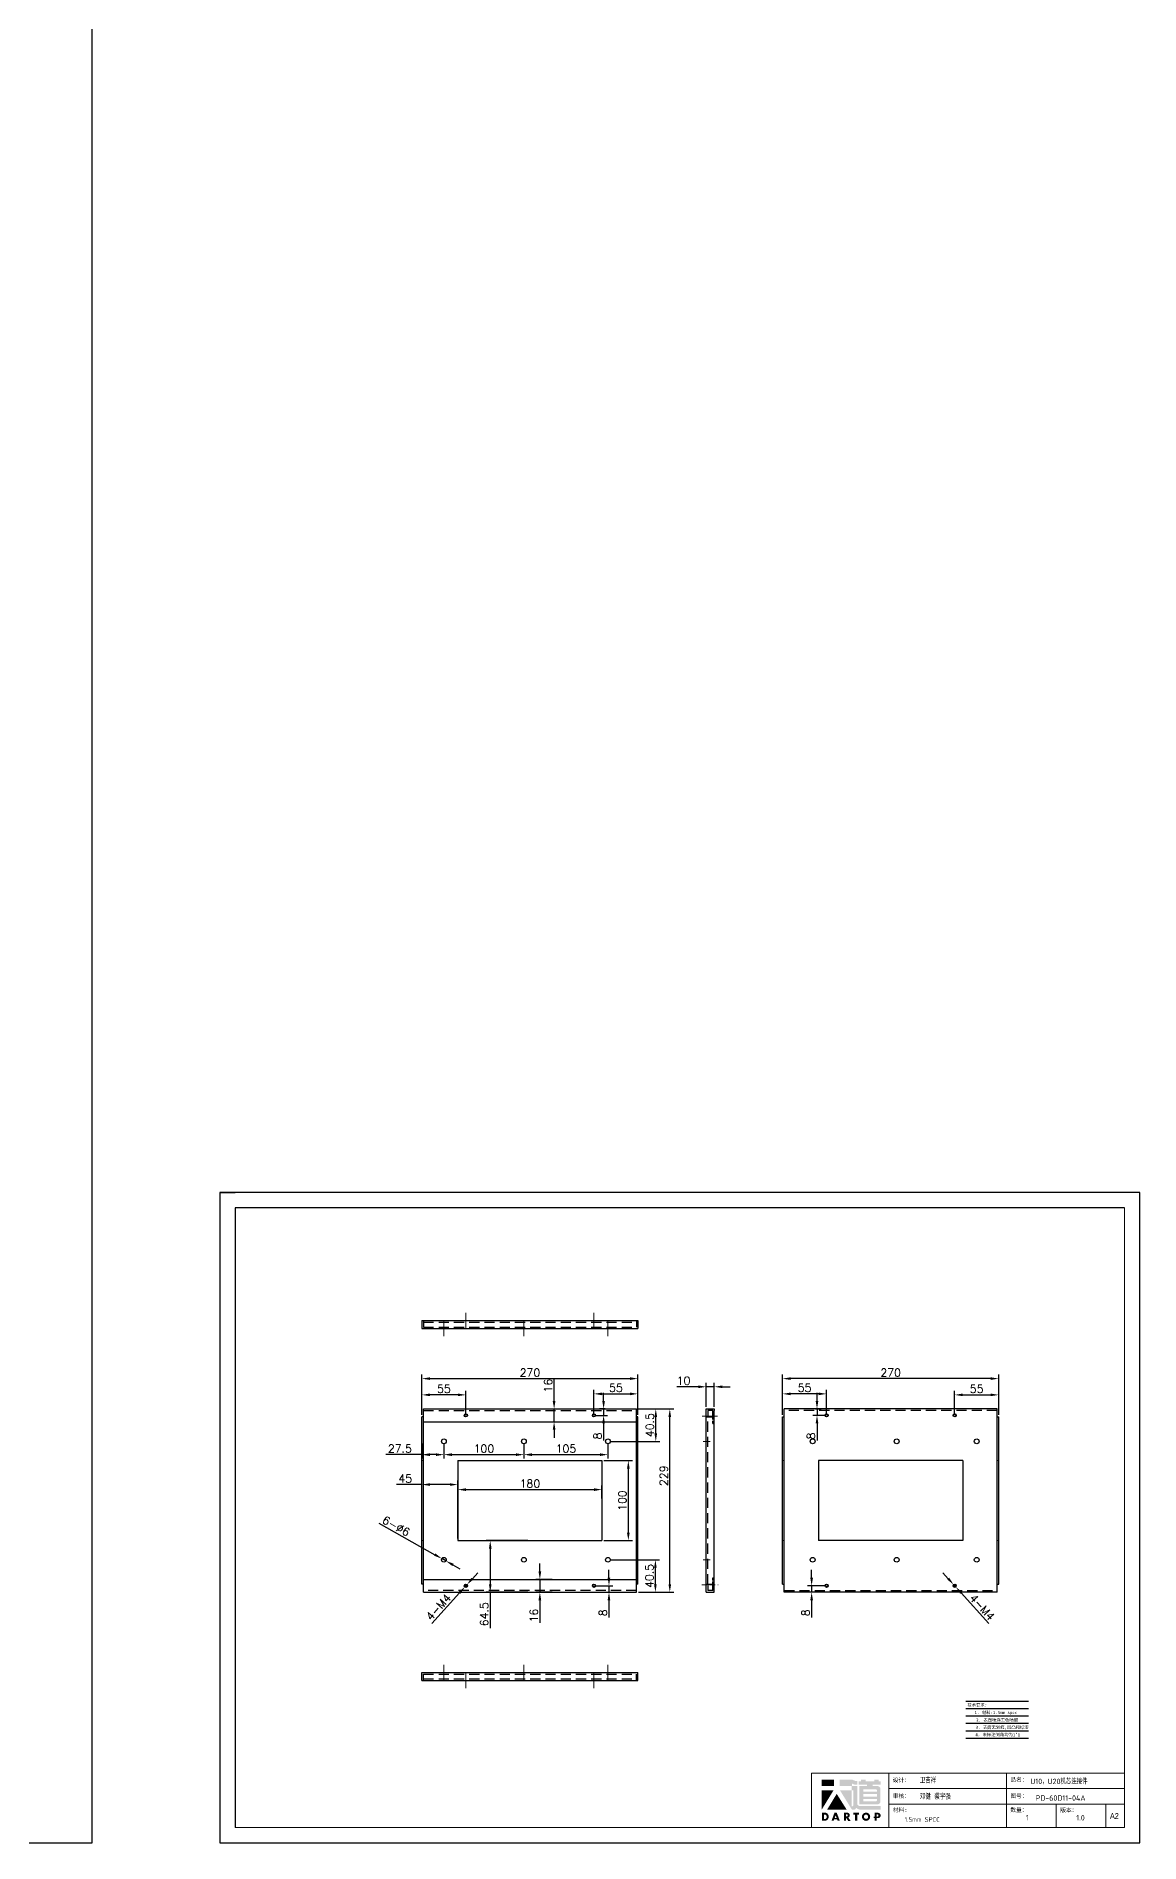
# Model space of a CAD drawing. Header units: millimetres. Extents: x -30327 to 34858, y 4015 to 75103.
# Drawn here: x 16348 to 17727, y 70587 to 72845 of the extents above; entities that cross this region are included whole.
import ezdxf
from ezdxf.enums import TextEntityAlignment as Align

# ---------------------------------------------------------------- set-up
doc = ezdxf.new("R2010")
doc.units = ezdxf.units.MM
for name, pattern in [('CENTER2', [28.575, 19.05, -3.175, 3.175, -3.175]), ('HIDDEN', [9.525, 6.35, -3.175]), ('HIDDEN2', [4.7625, 3.175, -1.5875])]:
    doc.linetypes.add(name, pattern=pattern)
for name, color, linetype, lineweight in [('A-TITLEBLOCK', 7, 'Continuous', 18), ('cen', 1, 'CENTER2', 9), ('dim', 2, 'Continuous', 9), ('HIDEN', 1, 'HIDDEN', 9)]:
    doc.layers.add(name, color=color, linetype=linetype, lineweight=lineweight)
doc.layers.add('hidden', color=3, linetype='HIDDEN2')
doc.layers.add('print', color=30, linetype='Continuous')
doc.styles.add('GB', font='GBENOR.SHX', dxfattribs={"bigfont": 'gbcbig.shx'})
doc.styles.add('HZ', font='')
doc.styles.add('SLDTEXTSTYLE0', font='simfang.ttf', dxfattribs={"bigfont": 'bigfont'})
doc.styles.add('SLDTEXTSTYLE1', font='Gothic.ttf', dxfattribs={"width": 0.913})
doc.styles.get("Standard").update_dxf_attribs({"font": 'txt', "bigfont": 'gbcbig.shx'})
doc.styles.get('HZ').set_extended_font_data('SimSun')
doc.dimstyles.new('1-4', dxfattribs={"dimscale": 4, "dimtxt": 2.5, "dimasz": 2.5, "dimexe": 1.25, "dimexo": 0.625, "dimtad": 1, "dimdsep": 46, "dimtxsty": 'Standard', "dimcen": 2.5, "dimadec": 0, "dimazin": 0, "dimtfac": 1, "dimtmove": 0, "dimatfit": 3, "dimfxl": 0, "dimarcsym": 0})

# ---------------------------------------------------------------- blocks, each defined once
blk = doc.blocks.new('*D1124')
at = {"layer": 'Defpoints', "color": 0}
for p in [(17099.8, 71167.2), (16829.8, 71129.3), (17099.8, 71129.3)]:
    blk.add_point(p, dxfattribs=at)
at = {"layer": 'dim', "color": 0, "lineweight": -2}
for p, q in [((16829.8, 71131.8), (16829.8, 71172.2)), ((17099.8, 71131.8), (17099.8, 71172.2)), ((16839.8, 71167.2), (17089.8, 71167.2))]:
    blk.add_line(p, q, dxfattribs=at)
at = {"layer": 'dim', "color": 0}
for points in [[(16839.8, 71168.9), (16839.8, 71165.6), (16829.8, 71167.2)], [(17089.8, 71168.9), (17089.8, 71165.6), (17099.8, 71167.2)]]:
    blk.add_solid(points, dxfattribs=at)
at = {"layer": 'dim', "color": 0, "insert": (16964.8, 71174.7), "char_height": 10, "attachment_point": 5}
blk.add_mtext('270', dxfattribs=at)
blk = doc.blocks.new('*D1125')
at = {"layer": 'Defpoints', "color": 0}
for p in [(17099.8, 71129.3), (17139.6, 71129.3), (17099.8, 70900.3)]:
    blk.add_point(p, dxfattribs=at)
at = {"layer": 'dim', "color": 0, "lineweight": -2}
for p, q in [((17102.3, 71129.3), (17144.6, 71129.3)), ((17139.6, 70910.3), (17139.6, 71119.3)), ((17102.3, 70900.3), (17144.6, 70900.3))]:
    blk.add_line(p, q, dxfattribs=at)
at = {"layer": 'dim', "color": 0}
for points in [[(17137.9, 71119.3), (17141.2, 71119.3), (17139.6, 71129.3)], [(17137.9, 70910.3), (17141.2, 70910.3), (17139.6, 70900.3)]]:
    blk.add_solid(points, dxfattribs=at)
at = {"layer": 'dim', "color": 0, "insert": (17132.1, 71045.8), "char_height": 10, "attachment_point": 5, "rotation": 90}
blk.add_mtext('229', dxfattribs=at)
blk = doc.blocks.new('*D1126')
at = {"layer": 'Defpoints', "color": 0}
for p in [(17185.2, 71157), (17185.2, 71129.3), (17195.2, 71129.3)]:
    blk.add_point(p, dxfattribs=at)
at = {"layer": 'dim', "color": 0, "lineweight": -2}
for p, q in [((17175.2, 71157), (17148.5, 71157)), ((17185.2, 71131.8), (17185.2, 71162)), ((17195.2, 71157), (17185.2, 71157)), ((17195.2, 71131.8), (17195.2, 71162)), ((17205.2, 71157), (17215.2, 71157))]:
    blk.add_line(p, q, dxfattribs=at)
at = {"layer": 'dim', "color": 0}
for points in [[(17175.2, 71158.7), (17175.2, 71155.4), (17185.2, 71157)], [(17205.2, 71158.7), (17205.2, 71155.4), (17195.2, 71157)]]:
    blk.add_solid(points, dxfattribs=at)
at = {"layer": 'dim', "color": 0, "insert": (17156.8, 71164.5), "char_height": 10, "attachment_point": 5}
blk.add_mtext('10', dxfattribs=at)
blk = doc.blocks.new('*D1127')
at = {"layer": 'Defpoints', "color": 0}
for p in [(17097.8, 71129.3), (17122.1, 71129.3), (17062.3, 71088.8)]:
    blk.add_point(p, dxfattribs=at)
at = {"layer": 'dim', "color": 0, "lineweight": -2}
for p, q in [((17100.3, 71129.3), (17127.1, 71129.3)), ((17122.1, 71098.8), (17122.1, 71119.3)), ((17064.8, 71088.8), (17127.1, 71088.8))]:
    blk.add_line(p, q, dxfattribs=at)
at = {"layer": 'dim', "color": 0}
for points in [[(17120.4, 71119.3), (17123.7, 71119.3), (17122.1, 71129.3)], [(17120.4, 71098.8), (17123.7, 71098.8), (17122.1, 71088.8)]]:
    blk.add_solid(points, dxfattribs=at)
at = {"layer": 'dim', "color": 0, "insert": (17114.6, 71109.1), "char_height": 10, "attachment_point": 5, "rotation": 90}
blk.add_mtext('40.5', dxfattribs=at)
blk = doc.blocks.new('*D1128')
at = {"layer": 'Defpoints', "color": 0}
for p in [(17062.3, 70940.8), (17121.6, 70940.8), (17097.8, 70900.3)]:
    blk.add_point(p, dxfattribs=at)
at = {"layer": 'dim', "color": 0, "lineweight": -2}
for p, q in [((17064.8, 70940.8), (17126.6, 70940.8)), ((17121.6, 70910.3), (17121.6, 70930.8)), ((17100.3, 70900.3), (17126.6, 70900.3))]:
    blk.add_line(p, q, dxfattribs=at)
at = {"layer": 'dim', "color": 0}
for points in [[(17119.9, 70930.8), (17123.2, 70930.8), (17121.6, 70940.8)], [(17119.9, 70910.3), (17123.2, 70910.3), (17121.6, 70900.3)]]:
    blk.add_solid(points, dxfattribs=at)
at = {"layer": 'dim', "color": 0, "insert": (17114.1, 70920.6), "char_height": 10, "attachment_point": 5, "rotation": 90}
blk.add_mtext('40.5', dxfattribs=at)
blk = doc.blocks.new('*D1129')
at = {"layer": 'Defpoints', "color": 0}
for p in [(17056.9, 71129.3), (17061.4, 71129.3), (17044.8, 71121.3)]:
    blk.add_point(p, dxfattribs=at)
at = {"layer": 'dim', "color": 0, "lineweight": -2}
for p, q in [((17056.9, 71139.3), (17056.9, 71149.3)), ((17058.9, 71129.3), (17051.9, 71129.3)), ((17056.9, 71129.3), (17056.9, 71121.3)), ((17047.3, 71121.3), (17061.9, 71121.3)), ((17056.9, 71111.3), (17056.9, 71089.7))]:
    blk.add_line(p, q, dxfattribs=at)
at = {"layer": 'dim', "color": 0}
for points in [[(17055.2, 71139.3), (17058.5, 71139.3), (17056.9, 71129.3)], [(17055.2, 71111.3), (17058.5, 71111.3), (17056.9, 71121.3)]]:
    blk.add_solid(points, dxfattribs=at)
at = {"layer": 'dim', "color": 0, "insert": (17049.4, 71095.5), "char_height": 10, "attachment_point": 5, "rotation": 90}
blk.add_mtext('8', dxfattribs=at)
blk = doc.blocks.new('*D1130')
at = {"layer": 'Defpoints', "color": 0}
for p in [(17044.8, 70908.3), (17044.8, 70900.3), (17063.6, 70900.3)]:
    blk.add_point(p, dxfattribs=at)
at = {"layer": 'dim', "color": 0, "lineweight": -2}
for p, q in [((17063.6, 70918.3), (17063.6, 70928.3)), ((17047.3, 70908.3), (17068.6, 70908.3)), ((17047.3, 70900.3), (17068.6, 70900.3)), ((17063.6, 70908.3), (17063.6, 70900.3)), ((17063.6, 70890.3), (17063.6, 70868.7))]:
    blk.add_line(p, q, dxfattribs=at)
at = {"layer": 'dim', "color": 0}
for points in [[(17061.9, 70918.3), (17065.2, 70918.3), (17063.6, 70908.3)], [(17061.9, 70890.3), (17065.2, 70890.3), (17063.6, 70900.3)]]:
    blk.add_solid(points, dxfattribs=at)
at = {"layer": 'dim', "color": 0, "insert": (17056.1, 70874.5), "char_height": 10, "attachment_point": 5, "rotation": 90}
blk.add_mtext('8', dxfattribs=at)
blk = doc.blocks.new('*D1131')
at = {"layer": 'Defpoints', "color": 0}
for p in [(16829.8, 71146.9), (16829.8, 71119.3), (16884.8, 71121.3)]:
    blk.add_point(p, dxfattribs=at)
at = {"layer": 'dim', "color": 0, "lineweight": -2}
for p, q in [((16829.8, 71121.8), (16829.8, 71151.9)), ((16884.8, 71123.8), (16884.8, 71151.9)), ((16874.8, 71146.9), (16839.8, 71146.9))]:
    blk.add_line(p, q, dxfattribs=at)
at = {"layer": 'dim', "color": 0}
for points in [[(16839.8, 71148.6), (16839.8, 71145.3), (16829.8, 71146.9)], [(16874.8, 71148.6), (16874.8, 71145.3), (16884.8, 71146.9)]]:
    blk.add_solid(points, dxfattribs=at)
at = {"layer": 'dim', "color": 0, "insert": (16857.3, 71154.4), "char_height": 10, "attachment_point": 5}
blk.add_mtext('55', dxfattribs=at)
blk = doc.blocks.new('*D1132')
at = {"layer": 'Defpoints', "color": 0}
for p in [(17099.8, 71148.2), (17044.8, 71121.3), (17099.8, 71119.3)]:
    blk.add_point(p, dxfattribs=at)
at = {"layer": 'dim', "color": 0, "lineweight": -2}
for p, q in [((17044.8, 71123.8), (17044.8, 71153.2)), ((17054.8, 71148.2), (17089.8, 71148.2)), ((17099.8, 71121.8), (17099.8, 71153.2))]:
    blk.add_line(p, q, dxfattribs=at)
at = {"layer": 'dim', "color": 0}
for points in [[(17054.8, 71149.8), (17054.8, 71146.5), (17044.8, 71148.2)], [(17089.8, 71149.8), (17089.8, 71146.5), (17099.8, 71148.2)]]:
    blk.add_solid(points, dxfattribs=at)
at = {"layer": 'dim', "color": 0, "insert": (17072.3, 71155.7), "char_height": 10, "attachment_point": 5}
blk.add_mtext('55', dxfattribs=at)
blk = doc.blocks.new('*D1133')
at = {"layer": 'Defpoints', "color": 0}
for p in [(16964.8, 71129.3), (16995, 71129.3), (16964.8, 71113.3)]:
    blk.add_point(p, dxfattribs=at)
at = {"layer": 'dim', "color": 0, "lineweight": -2}
for p, q in [((16995, 71139.3), (16995, 71167.7)), ((16967.3, 71129.3), (17000, 71129.3)), ((16995, 71113.3), (16995, 71129.3)), ((16967.3, 71113.3), (17000, 71113.3)), ((16995, 71103.3), (16995, 71093.3))]:
    blk.add_line(p, q, dxfattribs=at)
at = {"layer": 'dim', "color": 0}
for points in [[(16993.3, 71139.3), (16996.7, 71139.3), (16995, 71129.3)], [(16993.3, 71103.3), (16996.7, 71103.3), (16995, 71113.3)]]:
    blk.add_solid(points, dxfattribs=at)
at = {"layer": 'dim', "color": 0, "insert": (16987.5, 71158.5), "char_height": 10, "attachment_point": 5, "rotation": 90}
blk.add_mtext('16', dxfattribs=at)
blk = doc.blocks.new('*D1134')
at = {"layer": 'Defpoints', "color": 0}
for p in [(16977.2, 70900.3), (16995, 70916.3), (16995, 70900.3)]:
    blk.add_point(p, dxfattribs=at)
at = {"layer": 'dim', "color": 0, "lineweight": -2}
for p, q in [((16977.2, 70926.3), (16977.2, 70936.3)), ((16992.5, 70916.3), (16972.2, 70916.3)), ((16992.5, 70900.3), (16972.2, 70900.3)), ((16977.2, 70916.3), (16977.2, 70900.3)), ((16977.2, 70890.3), (16977.2, 70862))]:
    blk.add_line(p, q, dxfattribs=at)
at = {"layer": 'dim', "color": 0}
for points in [[(16975.5, 70926.3), (16978.9, 70926.3), (16977.2, 70916.3)], [(16975.5, 70890.3), (16978.9, 70890.3), (16977.2, 70900.3)]]:
    blk.add_solid(points, dxfattribs=at)
at = {"layer": 'dim', "color": 0, "insert": (16969.7, 70871.2), "char_height": 10, "attachment_point": 5, "rotation": 90}
blk.add_mtext('16', dxfattribs=at)
blk = doc.blocks.new('*D1135')
at = {"layer": 'Defpoints', "color": 0}
for p in [(16829.8, 71088.8), (16857.3, 71088.8), (16829.8, 71072.2)]:
    blk.add_point(p, dxfattribs=at)
at = {"layer": 'dim', "color": 0, "lineweight": -2}
for p, q in [((16829.8, 71086.3), (16829.8, 71067.2)), ((16857.3, 71086.3), (16857.3, 71067.2)), ((16829.8, 71072.2), (16784.8, 71072.2)), ((16847.3, 71072.2), (16839.8, 71072.2))]:
    blk.add_line(p, q, dxfattribs=at)
at = {"layer": 'dim', "color": 0}
for points in [[(16839.8, 71073.9), (16839.8, 71070.5), (16829.8, 71072.2)], [(16847.3, 71073.9), (16847.3, 71070.5), (16857.3, 71072.2)]]:
    blk.add_solid(points, dxfattribs=at)
at = {"layer": 'dim', "color": 0, "insert": (16802.3, 71079.7), "char_height": 10, "attachment_point": 5}
blk.add_mtext('27.5', dxfattribs=at)
blk = doc.blocks.new('*D1136')
at = {"layer": 'Defpoints', "color": 0}
for p in [(16857.3, 71088.8), (16957.3, 71088.8), (16957.3, 71072.2)]:
    blk.add_point(p, dxfattribs=at)
at = {"layer": 'dim', "color": 0, "lineweight": -2}
for p, q in [((16857.3, 71086.3), (16857.3, 71067.2)), ((16957.3, 71086.3), (16957.3, 71067.2)), ((16867.3, 71072.2), (16947.3, 71072.2))]:
    blk.add_line(p, q, dxfattribs=at)
at = {"layer": 'dim', "color": 0}
for points in [[(16867.3, 71073.9), (16867.3, 71070.5), (16857.3, 71072.2)], [(16947.3, 71073.9), (16947.3, 71070.5), (16957.3, 71072.2)]]:
    blk.add_solid(points, dxfattribs=at)
at = {"layer": 'dim', "color": 0, "insert": (16907.3, 71079.7), "char_height": 10, "attachment_point": 5}
blk.add_mtext('100', dxfattribs=at)
blk = doc.blocks.new('*D1137')
at = {"layer": 'Defpoints', "color": 0}
for p in [(16957.3, 71088.8), (17062.3, 71088.8), (17062.3, 71072.2)]:
    blk.add_point(p, dxfattribs=at)
at = {"layer": 'dim', "color": 0, "lineweight": -2}
for p, q in [((16957.3, 71086.3), (16957.3, 71067.2)), ((17062.3, 71086.3), (17062.3, 71067.2)), ((16967.3, 71072.2), (17052.3, 71072.2))]:
    blk.add_line(p, q, dxfattribs=at)
at = {"layer": 'dim', "color": 0}
for points in [[(16967.3, 71073.9), (16967.3, 71070.5), (16957.3, 71072.2)], [(17052.3, 71073.9), (17052.3, 71070.5), (17062.3, 71072.2)]]:
    blk.add_solid(points, dxfattribs=at)
at = {"layer": 'dim', "color": 0, "insert": (17009.8, 71079.7), "char_height": 10, "attachment_point": 5}
blk.add_mtext('105', dxfattribs=at)
blk = doc.blocks.new('*D1138')
at = {"layer": 'Defpoints', "color": 0}
for p in [(16854.7, 70942.3), (16859.9, 70939.4)]:
    blk.add_point(p, dxfattribs=at)
at = {"layer": 'dim', "color": 0, "lineweight": -2}
for p, q in [((16775.9, 70986.6), (16846, 70947.2)), ((16859.9, 70939.4), (16854.7, 70942.3)), ((16868.6, 70934.5), (16877.4, 70929.6))]:
    blk.add_line(p, q, dxfattribs=at)
at = {"layer": 'dim', "color": 0}
for points in [[(16846.8, 70948.7), (16845.2, 70945.8), (16854.7, 70942.3)], [(16869.5, 70935.9), (16867.8, 70933), (16859.9, 70939.4)]]:
    blk.add_solid(points, dxfattribs=at)
at = {"layer": 'dim', "color": 0, "insert": (16797.7, 70982.9), "char_height": 10, "attachment_point": 5, "rotation": 330.6984}
blk.add_mtext('6-∅6', dxfattribs=at)
blk = doc.blocks.new('*D1139')
at = {"layer": 'Defpoints', "color": 0}
for p in [(16883.5, 70906.9), (16886.2, 70909.8)]:
    blk.add_point(p, dxfattribs=at)
at = {"layer": 'dim', "color": 0, "lineweight": -2}
for p, q in [((16892.9, 70917.2), (16899.6, 70924.6)), ((16842.1, 70861.2), (16876.8, 70899.5)), ((16886.2, 70909.8), (16883.5, 70906.9))]:
    blk.add_line(p, q, dxfattribs=at)
at = {"layer": 'dim', "color": 0}
for points in [[(16875.5, 70900.6), (16878, 70898.3), (16883.5, 70906.9)], [(16891.6, 70918.4), (16894.1, 70916.1), (16886.2, 70909.8)]]:
    blk.add_solid(points, dxfattribs=at)
at = {"layer": 'dim', "color": 0, "insert": (16850.5, 70881.6), "char_height": 10, "attachment_point": 5, "rotation": 47.8095}
blk.add_mtext('4-M4', dxfattribs=at)
blk = doc.blocks.new('*D1149')
at = {"layer": 'Defpoints', "color": 0}
for p in [(16874.8, 71014.8), (17054.8, 71028.5), (17054.8, 71014.8)]:
    blk.add_point(p, dxfattribs=at)
at = {"layer": 'dim', "color": 0, "lineweight": -2}
for p, q in [((16874.8, 71017.3), (16874.8, 71033.5)), ((16884.8, 71028.5), (17044.8, 71028.5)), ((17054.8, 71017.3), (17054.8, 71033.5))]:
    blk.add_line(p, q, dxfattribs=at)
at = {"layer": 'dim', "color": 0}
for points in [[(16884.8, 71030.2), (16884.8, 71026.8), (16874.8, 71028.5)], [(17044.8, 71030.2), (17044.8, 71026.8), (17054.8, 71028.5)]]:
    blk.add_solid(points, dxfattribs=at)
at = {"layer": 'dim', "color": 0, "insert": (16964.8, 71036), "char_height": 10, "attachment_point": 5}
blk.add_mtext('180', dxfattribs=at)
blk = doc.blocks.new('*D1150')
at = {"layer": 'Defpoints', "color": 0}
for p in [(17054.8, 71064.8), (17087.8, 71064.8), (17054.8, 70964.8)]:
    blk.add_point(p, dxfattribs=at)
at = {"layer": 'dim', "color": 0, "lineweight": -2}
for p, q in [((17057.3, 71064.8), (17092.8, 71064.8)), ((17087.8, 70974.8), (17087.8, 71054.8)), ((17057.3, 70964.8), (17092.8, 70964.8))]:
    blk.add_line(p, q, dxfattribs=at)
at = {"layer": 'dim', "color": 0}
for points in [[(17086.1, 71054.8), (17089.4, 71054.8), (17087.8, 71064.8)], [(17086.1, 70974.8), (17089.4, 70974.8), (17087.8, 70964.8)]]:
    blk.add_solid(points, dxfattribs=at)
at = {"layer": 'dim', "color": 0, "insert": (17080.3, 71014.8), "char_height": 10, "attachment_point": 5, "rotation": 90}
blk.add_mtext('100', dxfattribs=at)
blk = doc.blocks.new('*D1151')
at = {"layer": 'Defpoints', "color": 0}
for p in [(16829.8, 71034.8), (16829.8, 71014.8), (16874.8, 70964.8)]:
    blk.add_point(p, dxfattribs=at)
at = {"layer": 'dim', "color": 0, "lineweight": -2}
for p, q in [((16829.8, 71034.8), (16798.1, 71034.8)), ((16829.8, 71017.3), (16829.8, 71039.8)), ((16864.8, 71034.8), (16839.8, 71034.8)), ((16874.8, 70967.3), (16874.8, 71039.8))]:
    blk.add_line(p, q, dxfattribs=at)
at = {"layer": 'dim', "color": 0}
for points in [[(16839.8, 71036.5), (16839.8, 71033.2), (16829.8, 71034.8)], [(16864.8, 71036.5), (16864.8, 71033.2), (16874.8, 71034.8)]]:
    blk.add_solid(points, dxfattribs=at)
at = {"layer": 'dim', "color": 0, "insert": (16809, 71042.3), "char_height": 10, "attachment_point": 5}
blk.add_mtext('45', dxfattribs=at)
blk = doc.blocks.new('*D1152')
at = {"layer": 'Defpoints', "color": 0}
for p in [(16964.8, 70964.8), (16915.2, 70900.3), (16964.8, 70900.3)]:
    blk.add_point(p, dxfattribs=at)
at = {"layer": 'dim', "color": 0, "lineweight": -2}
for p, q in [((16962.3, 70964.8), (16910.2, 70964.8)), ((16915.2, 70954.8), (16915.2, 70910.3)), ((16962.3, 70900.3), (16910.2, 70900.3)), ((16915.2, 70900.3), (16915.2, 70855.3))]:
    blk.add_line(p, q, dxfattribs=at)
at = {"layer": 'dim', "color": 0}
for points in [[(16913.6, 70954.8), (16916.9, 70954.8), (16915.2, 70964.8)], [(16913.6, 70910.3), (16916.9, 70910.3), (16915.2, 70900.3)]]:
    blk.add_solid(points, dxfattribs=at)
at = {"layer": 'dim', "color": 0, "insert": (16907.7, 70872.8), "char_height": 10, "attachment_point": 5, "rotation": 90}
blk.add_mtext('64.5', dxfattribs=at)
blk = doc.blocks.new('Dartop Logo')
at = {"true_color": 0xc40018}
h = blk.add_hatch(color=12, dxfattribs=at)
h.set_gradient(color1=(196, 0, 24), color2=(196, 0, 24), tint=1)
h.paths.add_polyline_path([(30.39, -3.87), (33.08, -5.04), (35.99, -5.04), (35.99, -1.19), (33.59, -1.19), (30.46, 0.05), (17.94, 0.05), (17.94, -6.46), (30.12, -6.46), (30.12, -6.59), (30.12, -10.75), (18.31, -10.75), (30.46, -30.31), (32.87, -30.31, 0.279375), (34.63, -28.6), (34.63, -28.51), (34.84, -28.51, 0.143145), (38.15, -30.2), (59.27, -30.2), (59.27, -26.49), (38.06, -26.49, -0.414214), (35.75, -24.18), (35.75, -6.26), (30.39, -6.26)])
h.paths.add_polyline_path([(30.25, -10.84), (31.8, -10.84), (31.8, -26.02, -0.088936), (30.9, -26.94), (30.24, -26.94)], flags=16)
h = blk.add_hatch(color=12, dxfattribs=at)
h.set_gradient(color1=(196, 0, 24), color2=(196, 0, 24), tint=1)
h.paths.add_polyline_path([(59.24, -1.73), (57.36, -1.73), (57.36, 0.06), (53.06, 0.06), (53.06, -1.64), (44.29, -1.64), (44.29, 0.15), (39.7, 0.15), (39.7, -1.67), (37.16, -1.67), (37.16, -4.97), (45.54, -4.97), (45.54, -6.42), (37.73, -6.42), (37.73, -24.88), (56.26, -24.88, 0.414214), (59.15, -21.99), (59.15, -9.35, 0.414214), (56.26, -6.46), (51.36, -6.46), (51.36, -5.03), (59.24, -5.03)])
h.paths.add_polyline_path([(54.21, -9.59, -0.414214), (55.66, -11.04), (55.66, -12.1), (41.79, -12.1), (41.79, -9.59)], flags=16)
h.paths.add_polyline_path([(55.57, -14.33), (55.57, -17.01), (41.88, -17.01), (41.88, -14.33)], flags=16)
h.paths.add_polyline_path([(55.75, -19.43), (55.75, -20.57, -0.414214), (54.3, -22.02), (41.88, -22.02), (41.88, -19.43)], flags=16)
h = blk.add_hatch(color=12, dxfattribs=at)
h.set_gradient(color1=(196, 0, 24), color2=(196, 0, 24), tint=1)
h.paths.add_polyline_path([(12.18, 0), (0, 0), (0, -6.37), (12.18, -6.37)])
h = blk.add_hatch(color=12, dxfattribs=at)
h.set_gradient(color1=(196, 0, 24), color2=(196, 0, 24), tint=1)
h.paths.add_polyline_path([(11.79, -10.83), (0.03, -10.83), (0.03, -30.03)])
h = blk.add_hatch(color=12, dxfattribs=at)
h.set_gradient(color1=(196, 0, 24), color2=(196, 0, 24), tint=1)
h.paths.add_polyline_path([(15.05, -14.31), (5.44, -30.15), (25.01, -30.15)])
at = {"true_color": 0x646464}
h = blk.add_hatch(color=251, dxfattribs=at)
h.set_gradient(color1=(100, 100, 100), color2=(100, 100, 100), tint=1)
h.paths.add_polyline_path([(4.15, -33.43), (0.11, -33.43), (0.11, -41.5), (3.51, -41.5, 0.793016)])
h.paths.add_polyline_path([(3.57, -39.73), (2.16, -39.73), (2.16, -35.19), (3.42, -35.19, -0.671361)], flags=16)
h = blk.add_hatch(color=251, dxfattribs=at)
h.set_gradient(color1=(100, 100, 100), color2=(100, 100, 100), tint=1)
h.paths.add_polyline_path([(15.08, -33.36), (12.78, -33.36), (9.82, -41.51), (12, -41.51), (12.51, -40.06), (15.46, -40.06), (15.99, -41.52), (18.19, -41.52)])
h.paths.add_polyline_path([(14.9, -38.51), (13.07, -38.51), (13.97, -35.95)], flags=16)
h = blk.add_hatch(color=251, dxfattribs=at)
h.set_gradient(color1=(100, 100, 100), color2=(100, 100, 100), tint=1)
h.paths.add_polyline_path([(26.27, -33.36), (22.3, -33.36), (22.3, -41.51), (24.4, -41.51), (24.4, -38.28), (26.55, -41.54), (29.09, -41.54), (26.61, -38.3, 0.744055)])
h.paths.add_polyline_path([(24.38, -37.08), (24.38, -34.94), (25.32, -34.94, -0.796809), (25.3, -37.08)], flags=16)
h = blk.add_hatch(color=251, dxfattribs=at)
h.set_gradient(color1=(100, 100, 100), color2=(100, 100, 100), tint=1)
h.paths.add_polyline_path([(37.44, -33.4), (31.88, -33.4), (31.88, -35.16), (33.61, -35.16), (33.61, -41.52), (35.69, -41.52), (35.69, -35.16), (37.44, -35.16)])
h = blk.add_hatch(color=251, dxfattribs=at)
h.set_gradient(color1=(100, 100, 100), color2=(100, 100, 100), tint=1)
h.paths.add_polyline_path([(40.46, -37.41, 1), (48.83, -37.41, 1)])
h.paths.add_polyline_path([(46.8, -37.41, -1), (42.5, -37.41, -1)], flags=16)
h = blk.add_hatch(color=251, dxfattribs=at)
h.set_gradient(color1=(100, 100, 100), color2=(100, 100, 100), tint=1)
h.paths.add_polyline_path([(56.85, -33.38), (56.73, -33.38), (53.19, -33.38), (53.19, -37.19), (52.26, -37.19), (52.26, -38.73), (53.18, -38.73), (53.18, -41.5), (55.24, -41.5), (55.24, -38.72), (57.51, -38.72, 0.812304)])
h.paths.add_polyline_path([(55.21, -37.18), (55.21, -35.05), (56.39, -35.05, -0.778213), (56.27, -37.18)], flags=16)
blk = doc.blocks.new('DT-A2-TITLE')
for p, q in [((594, 420), (0, 420)), ((0, 420), (0, 420)), ((0, 420), (0, 0)), ((0, 420), (10, 420)), ((594, 0), (594, 420)), ((10, 410), (10, 10)), ((584, 410), (10, 410))]:
    blk.add_line(p, q)
at = {"layer": 'A-TITLEBLOCK', "color": 7}
for p, q in [((584, 410), (584, 10)), ((594, 0), (594, 297)), ((382, 10), (382, 45)), ((584, 45), (382, 45)), ((432, 45), (432, 10)), ((508, 45), (508, 10)), ((584, 35), (432, 35)), ((432, 25), (584.08, 25)), ((540, 10), (540, 25)), ((572, 10), (572, 25)), ((10, 10), (584, 10)), ((0, 0), (594, 0))]:
    blk.add_line(p, q, dxfattribs=at)
at = {"layer": 'A-TITLEBLOCK', "xscale": 0.6400000000000001, "yscale": 0.6400000000000001, "zscale": 0.6400000000000001}
blk.add_blockref('Dartop Logo', (388.65, 40.81), dxfattribs=at)
at = {"style": 'GB'}
for tag, p, height in [('#设计', (451.96, 38.52), 3.5), ('#品名', (523.32, 37.95), 3.5), ('#审核', (451.99, 28.1), 3.5), ('#图号', (526.67, 27.2), 3.5), ('#材料说明', (442.15, 13.59), 3), ('#数量', (520.33, 14.51), 3.5), ('#版本', (552.92, 14.47), 3.5)]:
    blk.add_attdef(tag, p, '', height=height, dxfattribs=at)
at = {"layer": 'A-TITLEBLOCK', "color": 7, "attachment_point": 1}
for s, insert, char_height, style in [('设计：', (434.47, 41.87), 2.646, 'SLDTEXTSTYLE0'), ('品名：', (510.43, 42.19), 2.646, 'SLDTEXTSTYLE0'), ('审核：', (434.47, 31.64), 2.646, 'SLDTEXTSTYLE0'), ('图号：', (510.4, 31.66), 2.646, 'SLDTEXTSTYLE0'), ('材料:', (434.47, 22.62), 2.646, 'SLDTEXTSTYLE0'), ('数量：', (510.35, 22.64), 2.646, 'SLDTEXTSTYLE0'), ('版本：', (542.59, 22.48), 2.646, 'SLDTEXTSTYLE0'), ('A2', (574.7, 19.21), 3.704, 'SLDTEXTSTYLE1')]:
    blk.add_mtext(s, dxfattribs=dict(at, insert=insert, char_height=char_height, style=style))
blk = doc.blocks.new('*D1459')
at = {"layer": 'Defpoints', "color": 0}
for p in [(17280.5, 71167.2), (17280.5, 71129.3), (17550.5, 71129.3)]:
    blk.add_point(p, dxfattribs=at)
at = {"layer": 'dim', "color": 0, "lineweight": -2}
for p, q in [((17280.5, 71131.8), (17280.5, 71172.2)), ((17550.5, 71131.8), (17550.5, 71172.2)), ((17540.5, 71167.2), (17290.5, 71167.2))]:
    blk.add_line(p, q, dxfattribs=at)
at = {"layer": 'dim', "color": 0}
for points in [[(17290.5, 71168.9), (17290.5, 71165.6), (17280.5, 71167.2)], [(17540.5, 71168.9), (17540.5, 71165.6), (17550.5, 71167.2)]]:
    blk.add_solid(points, dxfattribs=at)
at = {"layer": 'dim', "color": 0, "insert": (17415.5, 71174.7), "char_height": 10, "attachment_point": 5}
blk.add_mtext('270', dxfattribs=at)
blk = doc.blocks.new('*D1460')
at = {"layer": 'Defpoints', "color": 0}
for p in [(17319, 71129.3), (17323.5, 71129.3), (17335.5, 71121.3)]:
    blk.add_point(p, dxfattribs=at)
at = {"layer": 'dim', "color": 0, "lineweight": -2}
for p, q in [((17323.5, 71139.3), (17323.5, 71149.3)), ((17321.5, 71129.3), (17328.5, 71129.3)), ((17323.5, 71129.3), (17323.5, 71121.3)), ((17333, 71121.3), (17318.5, 71121.3)), ((17323.5, 71111.3), (17323.5, 71089.7))]:
    blk.add_line(p, q, dxfattribs=at)
at = {"layer": 'dim', "color": 0}
for points in [[(17321.8, 71139.3), (17325.2, 71139.3), (17323.5, 71129.3)], [(17321.8, 71111.3), (17325.2, 71111.3), (17323.5, 71121.3)]]:
    blk.add_solid(points, dxfattribs=at)
at = {"layer": 'dim', "color": 0, "insert": (17316, 71095.5), "char_height": 10, "attachment_point": 5, "rotation": 90}
blk.add_mtext('8', dxfattribs=at)
blk = doc.blocks.new('*D1461')
at = {"layer": 'Defpoints', "color": 0}
for p in [(17316.8, 70900.3), (17335.5, 70908.3), (17335.5, 70900.3)]:
    blk.add_point(p, dxfattribs=at)
at = {"layer": 'dim', "color": 0, "lineweight": -2}
for p, q in [((17316.8, 70918.3), (17316.8, 70928.3)), ((17333, 70908.3), (17311.8, 70908.3)), ((17333, 70900.3), (17311.8, 70900.3)), ((17316.8, 70908.3), (17316.8, 70900.3)), ((17316.8, 70890.3), (17316.8, 70868.7))]:
    blk.add_line(p, q, dxfattribs=at)
at = {"layer": 'dim', "color": 0}
for points in [[(17315.1, 70918.3), (17318.5, 70918.3), (17316.8, 70908.3)], [(17315.1, 70890.3), (17318.5, 70890.3), (17316.8, 70900.3)]]:
    blk.add_solid(points, dxfattribs=at)
at = {"layer": 'dim', "color": 0, "insert": (17309.3, 70874.5), "char_height": 10, "attachment_point": 5, "rotation": 90}
blk.add_mtext('8', dxfattribs=at)
blk = doc.blocks.new('*D1462')
at = {"layer": 'Defpoints', "color": 0}
for p in [(17550.5, 71146.9), (17495.5, 71121.3), (17550.5, 71119.3)]:
    blk.add_point(p, dxfattribs=at)
at = {"layer": 'dim', "color": 0, "lineweight": -2}
for p, q in [((17495.5, 71123.8), (17495.5, 71151.9)), ((17550.5, 71121.8), (17550.5, 71151.9)), ((17505.5, 71146.9), (17540.5, 71146.9))]:
    blk.add_line(p, q, dxfattribs=at)
at = {"layer": 'dim', "color": 0}
for points in [[(17505.5, 71148.6), (17505.5, 71145.3), (17495.5, 71146.9)], [(17540.5, 71148.6), (17540.5, 71145.3), (17550.5, 71146.9)]]:
    blk.add_solid(points, dxfattribs=at)
at = {"layer": 'dim', "color": 0, "insert": (17523, 71154.4), "char_height": 10, "attachment_point": 5}
blk.add_mtext('55', dxfattribs=at)
blk = doc.blocks.new('*D1463')
at = {"layer": 'Defpoints', "color": 0}
for p in [(17280.5, 71148.2), (17280.5, 71119.3), (17335.5, 71121.3)]:
    blk.add_point(p, dxfattribs=at)
at = {"layer": 'dim', "color": 0, "lineweight": -2}
for p, q in [((17280.5, 71121.8), (17280.5, 71153.2)), ((17325.5, 71148.2), (17290.5, 71148.2)), ((17335.5, 71123.8), (17335.5, 71153.2))]:
    blk.add_line(p, q, dxfattribs=at)
at = {"layer": 'dim', "color": 0}
for points in [[(17290.5, 71149.8), (17290.5, 71146.5), (17280.5, 71148.2)], [(17325.5, 71149.8), (17325.5, 71146.5), (17335.5, 71148.2)]]:
    blk.add_solid(points, dxfattribs=at)
at = {"layer": 'dim', "color": 0, "insert": (17308, 71155.7), "char_height": 10, "attachment_point": 5}
blk.add_mtext('55', dxfattribs=at)
blk = doc.blocks.new('*D1464')
at = {"layer": 'Defpoints', "color": 0}
for p in [(17494.2, 70909.8), (17496.9, 70906.9)]:
    blk.add_point(p, dxfattribs=at)
at = {"layer": 'dim', "color": 0, "lineweight": -2}
for p, q in [((17487.5, 70917.2), (17480.8, 70924.6)), ((17494.2, 70909.8), (17496.9, 70906.9)), ((17538.3, 70861.2), (17503.6, 70899.5))]:
    blk.add_line(p, q, dxfattribs=at)
at = {"layer": 'dim', "color": 0}
for points in [[(17488.7, 70918.4), (17486.3, 70916.1), (17494.2, 70909.8)], [(17504.8, 70900.6), (17502.4, 70898.3), (17496.9, 70906.9)]]:
    blk.add_solid(points, dxfattribs=at)
at = {"layer": 'dim', "color": 0, "insert": (17529.9, 70881.6), "char_height": 10, "attachment_point": 5, "rotation": 312.1905}
blk.add_mtext('4-M4', dxfattribs=at)

msp = doc.modelspace()

# ---------------------------------------------------------------- linework, layer by layer
for p, q in [((16829.8102, 71239.6758), (17099.8102, 71239.6758)), ((16829.8102, 71229.6758), (17099.8102, 71229.6758)), ((16831.8102, 71129.3469), (17097.8102, 71129.3469)), ((16831.8102, 71127.3469), (16831.8102, 71129.3469)), ((17097.8102, 70900.3469), (17097.8102, 71129.3469)), ((17185.1796, 70900.3469), (17185.1796, 71129.3469)), ((17185.1796, 71129.3469), (17195.1796, 71129.3469)), ((17193.1796, 71127.3469), (17187.1796, 71127.3469)), ((17187.1796, 71127.3469), (17187.1796, 71119.3469)), ((17193.1796, 71119.3469), (17193.1796, 71127.3469)), ((17195.1796, 71129.3469), (17195.1796, 71127.3469)), ((17195.1796, 70902.3469), (17195.1796, 71127.3469)), ((17548.5491, 71129.3469), (17282.5491, 71129.3469)), ((17282.5491, 70900.3469), (17282.5491, 71129.3469)), ((17548.5491, 71127.3469), (17548.5491, 71129.3469)), ((16829.8102, 70910.3469), (16829.8102, 71119.3469)), ((16831.8102, 71113.3469), (17097.8102, 71113.3469)), ((17099.8102, 70910.3469), (17099.8102, 71119.3469)), ((17185.1796, 71119.3469), (17195.1796, 71119.3469)), ((17280.5491, 70910.3469), (17280.5491, 71119.3469)), ((17550.5491, 70910.3469), (17550.5491, 71119.3469)), ((16874.8102, 71064.8469), (17054.8102, 71064.8469)), ((16874.8102, 71064.8469), (16874.8102, 70964.8469)), ((17054.8102, 71064.8469), (17054.8102, 70964.8469)), ((17505.5491, 71064.8469), (17325.5491, 71064.8469)), ((17325.5491, 71064.8469), (17325.5491, 70964.8469)), ((17505.5491, 71064.8469), (17505.5491, 70964.8469)), ((16874.8102, 70964.8469), (17054.8102, 70964.8469)), ((17505.5491, 70964.8469), (17325.5491, 70964.8469)), ((16831.8102, 70916.3469), (17097.8102, 70916.3469)), ((16831.8102, 70900.3469), (17097.8102, 70900.3469)), ((17185.1796, 70910.3469), (17195.1796, 70910.3469)), ((17185.1796, 70900.3469), (17195.1796, 70900.3469)), ((17187.1796, 70910.3469), (17187.1796, 70902.3469)), ((17193.1796, 70902.3469), (17187.1796, 70902.3469)), ((17193.1796, 70902.3469), (17193.1796, 70910.3469)), ((17195.1796, 70900.3469), (17195.1796, 70902.3469)), ((17548.5491, 70900.3469), (17282.5491, 70900.3469)), ((16829.8102, 70800.0179), (17099.8102, 70800.0179)), ((16829.8102, 70790.0179), (17099.8102, 70790.0179))]:
    msp.add_line(p, q)
at = {"ltscale": 4}
for p, q in [((16829.8102, 71239.6758), (16829.8102, 71229.6758)), ((16831.8102, 71239.6758), (16831.8102, 71231.6758)), ((17097.8102, 71239.6758), (17097.8102, 71231.6758)), ((17099.8102, 71239.6758), (17099.8102, 71229.6758)), ((16831.8102, 70900.3469), (16831.8102, 71127.3469)), ((17548.5491, 70900.3469), (17548.5491, 71127.3469)), ((16831.8102, 71119.3469), (16829.8102, 71119.3469)), ((17099.8102, 71119.3469), (17097.8102, 71119.3469)), ((17280.5491, 71119.3469), (17282.5491, 71119.3469)), ((17548.5491, 71119.3469), (17550.5491, 71119.3469)), ((16831.8102, 70910.3469), (16829.8102, 70910.3469)), ((17099.8102, 70910.3469), (17097.8102, 70910.3469)), ((17280.5491, 70910.3469), (17282.5491, 70910.3469)), ((17548.5491, 70910.3469), (17550.5491, 70910.3469)), ((16829.8102, 70790.0179), (16829.8102, 70800.0179)), ((16831.8102, 70790.0179), (16831.8102, 70798.0179)), ((17097.8102, 70790.0179), (17097.8102, 70798.0179)), ((17099.8102, 70790.0179), (17099.8102, 70800.0179))]:
    msp.add_line(p, q, dxfattribs=at)
for centre, radius in [((16884.8102, 71121.3469), 2), ((16884.8102, 71121.3469), 1.5), ((17044.8102, 71121.3469), 2), ((17044.8102, 71121.3469), 1.5), ((17335.5491, 71121.3469), 2), ((17335.5491, 71121.3469), 1.5), ((17495.5491, 71121.3469), 2), ((17495.5491, 71121.3469), 1.5), ((16857.3102, 71088.8469), 3), ((16957.3102, 71088.8469), 3), ((17062.3102, 71088.8469), 3), ((17318.0491, 71088.8469), 3), ((17423.0491, 71088.8469), 3), ((17523.0491, 71088.8469), 3), ((16857.3102, 70940.8469), 3), ((16957.3102, 70940.8469), 3), ((17062.3102, 70940.8469), 3), ((17318.0491, 70940.8469), 3), ((17423.0491, 70940.8469), 3), ((17523.0491, 70940.8469), 3), ((16884.8102, 70908.3469), 2), ((16884.8102, 70908.3469), 1.5), ((17044.8102, 70908.3469), 2), ((17044.8102, 70908.3469), 1.5), ((17335.5491, 70908.3469), 2), ((17335.5491, 70908.3469), 1.5), ((17495.5491, 70908.3469), 2), ((17495.5491, 70908.3469), 1.5)]:
    msp.add_circle(centre, radius)
at = {"layer": 'cen'}
for p, q in [((16857.3102, 71220.2336), (16857.3102, 71241.1181)), ((16884.8102, 71230.2336), (16884.8102, 71251.1181)), ((16957.3102, 71220.2336), (16957.3102, 71241.1181)), ((17044.8102, 71230.2336), (17044.8102, 71251.1181)), ((17062.3102, 71220.2336), (17062.3102, 71241.1181)), ((17180.0467, 71120.3469), (17190.0467, 71120.3469)), ((17189.2995, 71120.3469), (17199.2995, 71120.3469)), ((16857.3102, 70809.4602), (16857.3102, 70788.5757)), ((16957.3102, 70809.4602), (16957.3102, 70788.5757)), ((17062.3102, 70809.4602), (17062.3102, 70788.5757)), ((16884.8102, 70799.4602), (16884.8102, 70778.5757)), ((17044.8102, 70799.4602), (17044.8102, 70778.5757))]:
    msp.add_line(p, q, dxfattribs=at)
at = {"layer": 'cen', "ltscale": 4}
for p, q in [((17181.4078, 71088.8469), (17189.9864, 71088.8469)), ((17181.4078, 70940.8469), (17189.9864, 70940.8469))]:
    msp.add_line(p, q, dxfattribs=at)
at = {"layer": 'Defpoints'}
for p, q in [((17509.4751, 70764.0459), (17587.787, 70764.0459)), ((17509.4751, 70754.8513), (17587.787, 70754.8513)), ((17509.4751, 70754.8513), (17587.787, 70754.8513)), ((17509.4751, 70745.6567), (17587.787, 70745.6567)), ((17509.4751, 70736.4621), (17587.787, 70736.4621)), ((17509.4751, 70727.2675), (17587.787, 70727.2675)), ((17509.4751, 70718.073), (17587.787, 70718.073))]:
    msp.add_line(p, q, dxfattribs=at)
at = {"layer": 'dim'}
for p, q in [((16829.8102, 71064.8469), (16831.8102, 71064.8469)), ((17097.8102, 71064.8469), (17099.8102, 71064.8469)), ((17282.5491, 71064.8469), (17280.5491, 71064.8469)), ((17550.5491, 71064.8469), (17548.5491, 71064.8469)), ((16829.8102, 70964.8469), (16831.8102, 70964.8469)), ((17097.8102, 70964.8469), (17099.8102, 70964.8469)), ((17282.5491, 70964.8469), (17280.5491, 70964.8469)), ((17550.5491, 70964.8469), (17548.5491, 70964.8469))]:
    msp.add_line(p, q, dxfattribs=at)
at = {"layer": 'hidden', "ltscale": 4}
for p, q in [((16831.8102, 71237.6758), (17097.8102, 71237.6758)), ((16831.8102, 71231.6758), (17097.8102, 71231.6758)), ((16831.8102, 71127.3469), (17097.8102, 71127.3469)), ((17548.5491, 71127.3469), (17282.5491, 71127.3469)), ((17187.1796, 70910.3469), (17187.1796, 71119.3469)), ((17097.8102, 70902.3469), (16831.8102, 70902.3469)), ((17282.5491, 70902.3469), (17548.5491, 70902.3469)), ((16831.8102, 70798.0179), (17097.8102, 70798.0179)), ((16831.8102, 70792.0179), (17097.8102, 70792.0179))]:
    msp.add_line(p, q, dxfattribs=at)
at = {"layer": 'hidden'}
for p, q in [((17193.1796, 71111.3469), (17193.1796, 71119.3469)), ((17193.1796, 71111.3469), (17195.1796, 71111.3469)), ((17193.1796, 70910.3469), (17193.1796, 70918.3469)), ((17193.1796, 70918.3469), (17195.1796, 70918.3469))]:
    msp.add_line(p, q, dxfattribs=at)
at = {"layer": 'HIDEN'}
for p, q in [((17179.562, 70909.3469), (17189.562, 70909.3469)), ((17189.8649, 70909.3469), (17199.8649, 70909.3469))]:
    msp.add_line(p, q, dxfattribs=at)
at = {"layer": 'print'}
for points in [[(10031.072, 70587.056), (16417.76, 70587.056), (16417.76, 75102.896), (10031.072, 75102.896)], [(10031.072, 70587.056), (16417.76, 70587.056), (16417.76, 75102.896), (10031.072, 75102.896)], [(16577.305, 70587.056), (17726.9088, 70587.056), (17726.9088, 71399.9072), (16577.305, 71399.9072)]]:
    msp.add_lwpolyline(points, close=True, dxfattribs=at)

# ---------------------------------------------------------------- block references
at = {"xscale": 10.752, "yscale": 10.752, "zscale": 10.752}
msp.add_blockref('DT-A2-TITLE', (10031.072, 70587.056), dxfattribs=at)
at = {"xscale": 1.93536, "yscale": 1.93536, "zscale": 1.93536}
msp.add_blockref('DT-A2-TITLE', (16577.305, 70587.056), dxfattribs=at).add_auto_attribs({'#设计': '卫吉祥', '#审核': '邓健 蔡宇强', '#材料说明': '1.5mm SPCC', '#品名': 'U10，U20机芯连接件', '#图号': 'PD-60D11-04A', '#数量': '1', '#版本': '1.0'})

# ---------------------------------------------------------------- texts
at = {"style": 'HZ'}
for s, height, p in [('技术要求:', 3.86173, (17523.6972, 70759.4055)), ('    2. 表面喷涂黑色喷塑  ', 3.861726, (17545.5669, 70740.6987)), ('1. 材料:1.5mm spcc', 3.861726, (17546.9827, 70749.8933)), ('4. 未标注倒角均为1*1', 3.861726, (17549.3246, 70722.3095)), ('3. 表面无划痕,凹凸和掉漆', 3.861726, (17554.8388, 70731.5041))]:
    msp.add_text(s, height=height, dxfattribs=at).set_placement(p, align=Align.MIDDLE_CENTER)

# ---------------------------------------------------------------- dimensions: what is measured, and where the dimension line sits
at = {"layer": 'dim'}
for base, p1, p2, picture, middle in [((17099.8102, 71167.2177), (16829.8102, 71129.3469), (17099.8102, 71129.3469), '*D1124', (16964.8102, 71167.2177)), ((16829.8102, 71034.8242), (16874.8102, 70964.8469), (16829.8102, 71014.8469), '*D1151', (16808.9768, 71034.8242))]:
    dim = msp.add_linear_dim(base=base, p1=p1, p2=p2, dimstyle='1-4', dxfattribs=at)
    dim.commit()
    dim.dimension.update_dxf_attribs({"geometry": picture, "text_midpoint": middle, "dimtype": 160})
for base, p1, p2, angle, picture, middle in [((17185.1796, 71157.018), (17195.1796, 71129.3469), (17185.1796, 71129.3469), 180, '*D1126', (17156.8463, 71164.518)), ((16995.0155, 71129.3469), (16964.8102, 71113.3469), (16964.8102, 71129.3469), 90, '*D1133', (16987.5155, 71158.5135)), ((17280.5491, 71148.1672), (17335.5491, 71121.3469), (17280.5491, 71119.3469), 180, '*D1463', (17308.0491, 71155.6672)), ((17550.5491, 71146.925), (17495.5491, 71121.3469), (17550.5491, 71119.3469), 180, '*D1462', (17523.0491, 71154.425)), ((17122.0682, 71129.3469), (17062.3102, 71088.8469), (17097.8102, 71129.3469), 90, '*D1127', (17114.5682, 71109.0969)), ((17087.7734, 71064.8469), (17054.8102, 70964.8469), (17054.8102, 71064.8469), 90, '*D1150', (17080.2734, 71014.8469)), ((16977.2056, 70900.3469), (16995.0155, 70916.3469), (16995.0155, 70900.3469), 90, '*D1134', (16969.7056, 70871.1802)), ((17063.5518, 70900.3469), (17044.8102, 70908.3469), (17044.8102, 70900.3469), 90, '*D1130', (17056.0518, 70874.5135)), ((17121.5549, 70940.8469), (17097.8102, 70900.3469), (17062.3102, 70940.8469), 90, '*D1128', (17114.0549, 70920.5969)), ((17316.8074, 70900.3469), (17335.5491, 70908.3469), (17335.5491, 70900.3469), 90, '*D1461', (17309.3074, 70874.5135))]:
    dim = msp.add_linear_dim(base=base, p1=p1, p2=p2, angle=angle, dimstyle='1-4', dxfattribs=at)
    dim.commit()
    dim.dimension.update_dxf_attribs({"geometry": picture, "text_midpoint": middle})
for base, p1, p2, angle, picture, middle in [((17280.5491, 71167.2177), (17550.5491, 71129.3469), (17280.5491, 71129.3469), 180, '*D1459', (17415.5491, 71167.2177)), ((17056.8517, 71129.3469), (17044.8102, 71121.3469), (17061.3932, 71129.3469), 90, '*D1129', (17056.8517, 71095.5135)), ((17323.5075, 71129.3469), (17335.5491, 71121.3469), (17318.966, 71129.3469), 90, '*D1460', (17323.5075, 71095.5135)), ((17139.5549, 71129.3469), (17099.8102, 70900.3469), (17099.8102, 71129.3469), 90, '*D1125', (17139.5549, 71045.8469)), ((16915.2282, 70900.3469), (16964.8102, 70964.8469), (16964.8102, 70900.3469), 90, '*D1152', (16915.2282, 70872.8469))]:
    dim = msp.add_linear_dim(base=base, p1=p1, p2=p2, angle=angle, dimstyle='1-4', dxfattribs=at)
    dim.commit()
    dim.dimension.update_dxf_attribs({"geometry": picture, "text_midpoint": middle, "dimtype": 160})
for base, p1, p2, picture, middle in [((16829.8102, 71146.925), (16884.8102, 71121.3469), (16829.8102, 71119.3469), '*D1131', (16857.3102, 71154.425)), ((17099.8102, 71148.1672), (17044.8102, 71121.3469), (17099.8102, 71119.3469), '*D1132', (17072.3102, 71155.6672)), ((16829.8102, 71072.209), (16857.3102, 71088.8469), (16829.8102, 71088.8469), '*D1135', (16802.3102, 71079.709)), ((16957.3102, 71072.209), (16857.3102, 71088.8469), (16957.3102, 71088.8469), '*D1136', (16907.3102, 71079.709)), ((17062.3102, 71072.209), (16957.3102, 71088.8469), (17062.3102, 71088.8469), '*D1137', (17009.8102, 71079.709)), ((17054.8102, 71028.5041), (16874.8102, 71014.8469), (17054.8102, 71014.8469), '*D1149', (16964.8102, 71036.0041))]:
    dim = msp.add_linear_dim(base=base, p1=p1, p2=p2, dimstyle='1-4', dxfattribs=at)
    dim.commit()
    dim.dimension.update_dxf_attribs({"geometry": picture, "text_midpoint": middle})
dim = msp.add_diameter_dim_2p(p1=(16859.9263, 70939.3786), p2=(16854.694, 70942.3151), text='6-<>', dimstyle='1-4', dxfattribs=at)
dim.commit()
dim.dimension.update_dxf_attribs({"geometry": '*D1138', "text_midpoint": (16794.0223, 70976.3647), "dimtype": 163})
for p1, p2, picture, middle in [((16886.1534, 70909.8287), (16883.467, 70906.865), '*D1139', (16850.4865, 70881.648)), ((17494.2059, 70909.8287), (17496.8923, 70906.865), '*D1464', (17529.8727, 70881.648))]:
    dim = msp.add_diameter_dim_2p(p1=p1, p2=p2, text='4-M4', dimstyle='1-4', dxfattribs=at)
    dim.commit()
    dim.dimension.update_dxf_attribs({"geometry": picture, "text_midpoint": middle})

doc.saveas('drawing.dxf')
